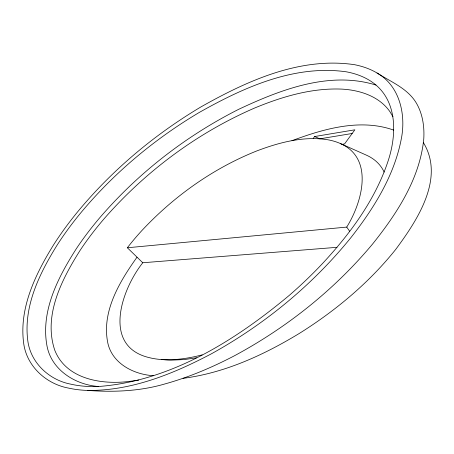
<?xml version="1.0" encoding="UTF-8"?>
<svg xmlns="http://www.w3.org/2000/svg" width="454" height="454" viewBox="0 0 454 454"><rect width="100%" height="100%" fill="white"/><g stroke="black" fill="none" stroke-linecap="round" stroke-linejoin="round"><path stroke-width="0.68" d="M127.358 247.765L346.725 227.091C361.997 202.739 374.556 158.52 340.369 143.538A65.166 39.68 -18.5 0 0 327.811 139.764C303.783 135.882 279.46 142.386 257.095 150.813C213.204 168.247 173.763 196.344 141.625 230.831A304.56 153.588 -19.3 0 0 127.358 247.765L142.777 262.752L336.976 247.322M142.777 262.752C121.666 289.209 101.514 346.413 149.355 357.661A57.125 29.345 -12.3 0 0 161.21 359.517L166.539 359.914A58.765 30.157 -12.5 0 0 171.527 360.136L184.318 359.568L196.457 357.786M313.169 138.572L314.594 136.541L354.858 129.81L344.558 143.941L342.066 144.338M136.977 257.236C119.379 281.951 100.987 312.363 108.024 343.95C113.029 364.023 134.129 374.51 153.384 375.708M291.967 140.678C323.878 128.788 360.277 118.25 393.731 130.111M202.172 354.88C188.836 358.314 175.011 360.482 161.21 359.517M352.173 133.493L319.798 138.828L314.594 136.541M138.754 380.083L131.808 381.082C103.824 385.202 66.71 380.14 54.826 350.38C42.994 315.547 61.801 279.346 80.074 250.426A404.582 198.886 -20.6 0 1 104.522 218.289C145.717 171.254 197.172 132.926 254.586 108.041C282.121 96.645 311.614 87.866 341.697 89.103C359.716 90.051 379.05 96.18 389.85 111.559L392.948 116.718M183.036 378.341C224.861 372.961 263.973 354.926 299.697 333.196C335.812 310.513 369.074 282.757 395.763 249.365C417.033 220.616 445.204 178.433 423.44 142.692M98.484 386.502C170.642 381.184 235.115 340.568 289.34 295.31A794.716 518.105 12.8 0 0 322.641 263.394C350.448 233.401 375.532 199.476 388.352 160.228C396.399 135.496 397.528 103.455 375.974 85.057A91.827 59.065 -20 0 0 368.154 79.558A88.201 56.784 -20.2 0 0 346.408 71.823C294.266 64.417 243.514 87.48 199.17 112.501C154.241 139.208 113.545 173.275 80.182 213.567A441.487 216.808 -20.9 0 0 57.119 245.12C39.651 273.24 23.534 305.854 27.694 339.915C30.18 362.445 49.128 380.168 70.96 384.186A69.224 34.862 -9.8 0 0 89.296 386.507A72.43 36.575 -9.8 0 0 98.49 386.502C75.347 384.799 51.501 370.033 46.995 345.948C40.508 311.115 58.084 277.275 76.272 248.809A422.617 206.337 -20.8 0 1 99.483 218.079C138.061 173.099 185.794 136.024 238.668 109.323C280.617 89.614 329.513 70.682 375.974 85.057M87.781 390.434C131.524 390.917 173.286 373.897 211.365 353.819C264.693 324.338 312.647 284.891 351.021 237.493C373.75 208.431 394.163 175.914 401.24 139.191C406.199 115.027 399.917 85.925 377.03 72.998A91.833 59.23 -20.6 0 0 354.483 64.684C300.06 56.625 247.021 80.874 200.77 107.013C154.105 134.844 111.837 170.312 77.259 212.285A455.907 222.676 -21.1 0 0 53.504 244.967C35.594 273.989 19.074 307.676 23.608 342.747C26.36 366.032 46.172 384.101 68.736 388.13A71.443 35.809 -9.7 0 0 87.781 390.44C113.443 392.279 139.452 391.308 164.297 384.112C188.648 377.405 211.984 367.473 234.355 355.811C286.86 327.578 334.405 289.777 372.643 243.957C396.966 213.528 419.746 178.791 423.764 139.1C424.524 126.853 422.731 114.221 416.568 103.45C407.896 88.434 390.939 81.919 377.03 72.998M340.369 143.538L366.338 155.132A68.764 40.627 -19.1 0 1 370.651 157.356C376.485 160.778 381.354 165.914 384.152 172.106M346.725 227.091L349.722 231.37"/></g></svg>
